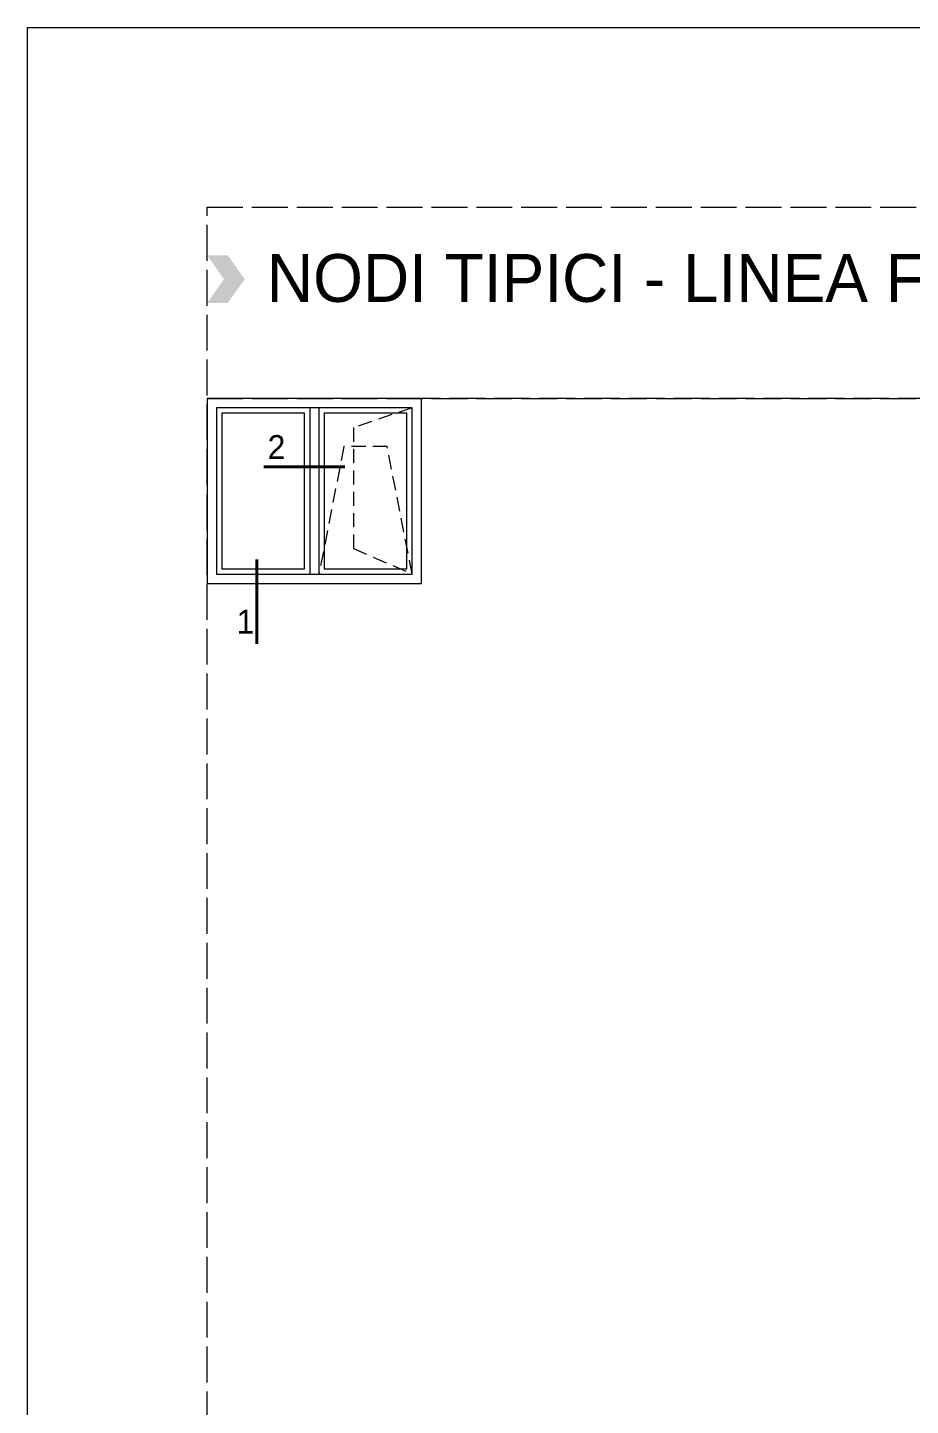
# Model space of a CAD drawing. Header units: millimetres. Extents: x -8 to 2550, y -393 to 1062.
# Drawn here: x 780 to 853.8, y -211.2 to -96 of the extents above; entities that cross this region are included whole.
import ezdxf

# ---------------------------------------------------------------- set-up
doc = ezdxf.new("R2010")
doc.units = ezdxf.units.MM
doc.header["$LTSCALE"] = 0.25
doc.header["$MEASUREMENT"] = 0
doc.linetypes.add('ACAD_ISO02W100', pattern=[15, 12, -3])
doc.linetypes.add('HIDDEN', pattern=[9.524999999999999, 6.35, -3.175])
for name, color, linetype, lineweight in [('01_Aluminum', 4, 'Continuous', 40), ('01_Index Image', 3, 'Continuous', 18), ('01_Text', 40, 'Continuous', 25)]:
    doc.layers.add(name, color=color, linetype=linetype, lineweight=lineweight)
doc.layers.add('01_Fill Border Red', color=7, linetype='Continuous', lineweight=20, true_color=0xe2001a)
doc.layers.add('02_Block Frame', color=7, linetype='Continuous', lineweight=5, true_color=0xe2001a, plot=False)
doc.styles.add('ALUK Main&Secondary Titles', font='GOTHIC.TTF')
doc.styles.add('Aluk Text', font='GOTHIC.TTF')

msp = doc.modelspace()

# ---------------------------------------------------------------- linework, layer by layer
at = {"layer": '01_Aluminum'}
for p, q in [((806.5211845875119, -132.707529564113), (799.7399745710536, -132.7075295641132)), ((799.1644522926949, -140.448039975895), (799.1644522926952, -147.5081415995571))]:
    msp.add_line(p, q, dxfattribs=at)
at = {"layer": '01_Fill Border Red'}
for points in [[(798.1413907778597, -117.0286095436405), (796.4117647058802, -117.0286095436405), (796.7296260719786, -115.0286095436414), (794.9999999999991, -115.0286095436414)], [(796.7296260719786, -119.0286095436414), (794.9999999999991, -119.0286095436414), (798.1413907778597, -117.0286095436405), (796.4117647058802, -117.0286095436405)]]:
    msp.add_solid(points, dxfattribs=at)
at = {"layer": '01_Index Image'}
for p, q in [((803.5807471252392, -127.7839999999974), (803.5807471252392, -141.6838038912501)), ((804.342347125239, -127.7839999999974), (804.342347125239, -141.6838038912501))]:
    msp.add_line(p, q, dxfattribs=at)
at = {"layer": '01_Index Image', "ltscale": 0.25}
for points in [[(795.0015471252391, -142.4678038912502), (812.9215471252392, -142.4678038912502), (812.9215471252392, -126.9999999999975), (795.0015471252391, -126.9999999999975)], [(795.7855471252392, -141.6838038912501), (812.137547125239, -141.6838038912501), (812.137547125239, -127.7839999999974), (795.7855471252392, -127.7839999999974)], [(796.233547125239, -141.23580389125), (803.1327471252389, -141.23580389125), (803.1327471252389, -128.2319999999975), (796.233547125239, -128.2319999999975)], [(804.7903471252389, -141.2358038912503), (811.6895471252392, -141.2358038912503), (811.6895471252392, -128.2319999999975), (804.7903471252389, -128.2319999999975)]]:
    msp.add_lwpolyline(points, close=True, dxfattribs=at)
at = {"layer": '01_Index Image', "linetype": 'HIDDEN', "ltscale": 0.75}
for points in [[(812.137547125239, -127.7839999999974), (807.23934619787, -129.4373154016159), (807.23934619787, -139.5436930700957), (812.137547125239, -141.6838038912501)], [(812.137547125239, -141.6838038912501), (810.0479216631206, -131.0196271697587), (806.4319725873574, -131.0196271697587), (804.342347125239, -141.6838038912501)]]:
    msp.add_lwpolyline(points, dxfattribs=at)
at = {"layer": '02_Block Frame'}
msp.add_lwpolyline([(779.9999999999991, -392.9999999999957), (779.9999999999991, -95.99999999999568), (989.9999999999991, -95.99999999999568), (989.9999999999991, -392.9999999999957)], close=True, dxfattribs=at)
at = {"layer": '02_Block Frame', "linetype": 'ACAD_ISO02W100'}
for points in [[(794.9999999999991, -377.9999999999984), (794.9999999999991, -110.9999999999957), (971.9999999999991, -110.9999999999957), (971.9999999999991, -377.9999999999984)], [(794.9999999999991, -126.9999999999925), (971.9999999999991, -126.9999999999925), (971.9999999999991, -126.9999999999925), (794.9999999999991, -126.9999999999925)]]:
    msp.add_lwpolyline(points, close=True, dxfattribs=at)

# ---------------------------------------------------------------- texts
at = {"layer": '01_Text', "style": 'Aluk Text'}
for s, p in [('2', (800.0553942562829, -132.0675295641131)), ('1', (797.4660010788482, -146.65249896204))]:
    msp.add_text(s, height=2, dxfattribs=at).set_placement(p)
at = {"layer": '01_Text', "insert": (799.9992264373795, -116.9604862926845), "char_height": 4, "attachment_point": 4, "style": 'ALUK Main&Secondary Titles'}
msp.add_mtext_dynamic_manual_height_columns('{\\fPoppins|b0|i0|c0|p2;NODI TIPICI - LINEA FERRO}', width=120.6297091025083, gutter_width=15, heights=[0], dxfattribs=at)

doc.saveas('drawing.dxf')
